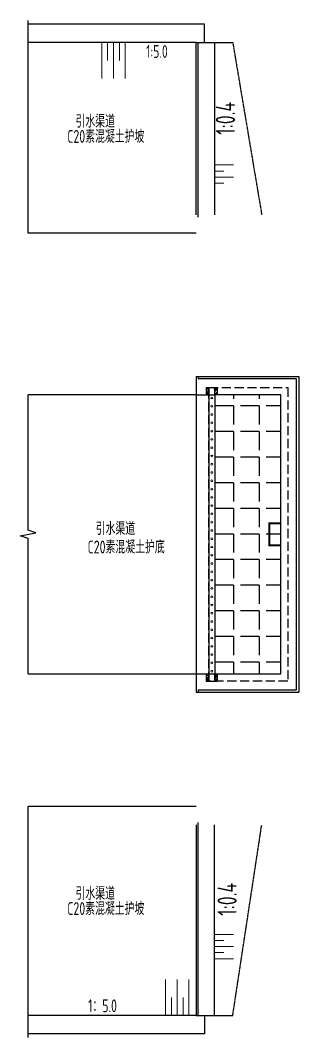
# Model space of a CAD drawing. Header units: millimetres. Extents: x -725 to 2274960, y -506 to 2980382.
# Drawn here: x 1996031 to 2003626, y 2729981 to 2757709 of the extents above; entities that cross this region are included whole.
import ezdxf
from ezdxf.enums import TextEntityAlignment as Align

# ---------------------------------------------------------------- set-up
doc = ezdxf.new("R2010")
doc.units = ezdxf.units.MM
doc.header["$LTSCALE"] = 1000
doc.linetypes.add('DASH', pattern=[0.35, 0.25, -0.1])
doc.linetypes.add('DASHED', pattern=[0.75, 0.5, -0.25])
for name, color, linetype in [('DIM_SYMB', 3, 'Continuous'), ('DXPM', 4, 'Continuous'), ('RAIL', 6, 'Continuous'), ('YHJ_剖面_梁板', 4, 'Continuous'), ('线框', 2, 'Continuous'), ('细线', 4, 'Continuous'), ('轮廓线', 2, 'Continuous')]:
    doc.layers.add(name, color=color, linetype=linetype)
doc.layers.add('文字', color=4, linetype='Continuous', lineweight=0)
doc.styles.add('TSSD_Rein', font='tssdeng.shx', dxfattribs={"width": 0.7, "bigfont": 'hztxt.shx'})

# ---------------------------------------------------------------- blocks, each defined once
blk = doc.blocks.new('平面_引水渠道护坡_上')
at = {"layer": 'DIM_SYMB'}
blk.add_lwpolyline([(-4586, 0), (-4586, 5800)], dxfattribs=at)
at = {"layer": 'DXPM', "color": 4, "linetype": 'DASHED', "ltscale": 0.03, "flags": 128}
blk.add_lwpolyline([(500, 5200), (1000, 5200), (1792, 500)], dxfattribs=at)
at = {"layer": 'RAIL'}
blk.add_lwpolyline([(60, 440), (60, 5200)], dxfattribs=at)
at = {"layer": '文字'}
for p, q in [((-2575, 4211), (-2575, 5200)), ((-2415, 4706), (-2415, 5200)), ((-2255, 4211), (-2255, 5200)), ((-2094, 4706), (-2094, 5200)), ((-1934, 4211), (-1934, 5200))]:
    blk.add_line(p, q, dxfattribs=at)
at = {"layer": '文字', "color": 3}
for p, q in [((1024, 1861), (500, 1861)), ((762, 1692), (500, 1692)), ((1024, 1530), (500, 1530)), ((762, 1361), (500, 1361))]:
    blk.add_line(p, q, dxfattribs=at)
at = {"layer": '轮廓线'}
blk.add_line((0, 0), (-4586, 0), dxfattribs=at)
for points in [[(226, 5200), (226, 5700), (-4586, 5700)], [(0, 5200), (-4586, 5200)], [(0, 500), (0, 5200), (500, 5200), (500, 500)]]:
    blk.add_lwpolyline(points, dxfattribs=at)
at = {"color": 3, "style": 'TSSD_Rein', "width": 0.7}
blk.add_text('1:5.0', height=350, dxfattribs=at).set_placement((-772, 4951), align=Align.MIDDLE_RIGHT)
blk.add_text('1:0.4', height=525, rotation=90, dxfattribs=at).set_placement((801, 3577), align=Align.MIDDLE_RIGHT)
for s, p in [('引水渠道', (-3291, 2874)), ('C20素混凝土护坡', (-3514, 2461))]:
    blk.add_text(s, height=350, dxfattribs=at).set_placement(p)
blk = doc.blocks.new('*U590')
at = {"layer": 'DIM_SYMB'}
blk.add_lwpolyline([(-4586, -6300), (-4586, 0)], dxfattribs=at)
at = {"layer": 'DXPM', "color": 4, "linetype": 'DASHED', "ltscale": 0.03, "flags": 128}
blk.add_lwpolyline([(500, -5700), (1000, -5700), (1792, -500)], dxfattribs=at)
at = {"layer": 'RAIL'}
blk.add_lwpolyline([(60, -5700), (60, -440)], dxfattribs=at)
at = {"layer": '文字', "color": 3}
for p, q in [((1024, -3486), (500, -3486)), ((762, -3649), (500, -3649)), ((1024, -3818), (500, -3818)), ((762, -3980), (500, -3980)), ((1024, -4149), (500, -4149))]:
    blk.add_line(p, q, dxfattribs=at)
at = {"layer": '文字'}
for p, q in [((-835, -4711), (-835, -5700)), ((-514, -4711), (-514, -5700)), ((-193, -4711), (-193, -5700)), ((-674, -5206), (-674, -5700)), ((-354, -5206), (-354, -5700))]:
    blk.add_line(p, q, dxfattribs=at)
at = {"layer": '轮廓线'}
blk.add_line((0, 0), (-4586, 0), dxfattribs=at)
for points in [[(0, -500), (0, -5700), (500, -5700), (500, -500)], [(0, -5700), (-4586, -5700)], [(226, -5700), (226, -6200), (-4586, -6200)]]:
    blk.add_lwpolyline(points, dxfattribs=at)
at = {"color": 3, "style": 'TSSD_Rein', "width": 0.7}
for s, p in [('引水渠道', (-3291, -2545)), ('C20素混凝土护坡', (-3514, -2957))]:
    blk.add_text(s, height=350, dxfattribs=at).set_placement(p)
blk.add_text('1:0.4', height=525, rotation=90, dxfattribs=at).set_placement((847, -2082), align=Align.MIDDLE_RIGHT)
blk.add_text('1：5.0', height=350, dxfattribs=at).set_placement((-2160, -5431), align=Align.MIDDLE_RIGHT)
blk = doc.blocks.new('*U592')
h = blk.add_hatch()
h.set_pattern_fill('ANGLE', color=8, scale=100, angle=-180)
h.set_pattern_definition([(180, (-16116, 0), (-2e-13, -698.5), [508, -190.5]), (270, (-16116, 0), (698.5, -3e-13), [508, -190.5])])
h.paths.add_polyline_path([(-1787, 0), (13, 0), (13, 7600), (-1787, 7600)])
at = {"layer": '细线', "linetype": 'Continuous', "lineweight": 0, "ltscale": 0.5}
h = blk.add_hatch(dxfattribs=at)
h.set_pattern_fill('AR-CONC', color=8, angle=-180)
h.set_pattern_definition([(230, (3157.36, -58270.33), (-182.18467, 15.9391), [19.05, -209.55]), (175, (3157.36, -58270.33), (35.2434, -191.05685), [15.24, -167.6406]), (280.45144, (3142.18, -58269), (-146.94125, -175.11775), [16.19, -178.09024]), (226.1842, (3157.36, -58321.13), (-271.07904, 42.0423), [28.575, -314.325]), (276.63556, (3134.77, -58317.63), (-237.4041, -247.4261), [24.285, -267.1356]), (171.18415, (3157.36, -58321.13), (-237.4041, -247.4261), [22.86, -251.4597]), (201, (3131.96, -58308.43), (-151.6144, 102.2652), [19.05, -209.55]), (146, (3131.96, -58308.43), (-61.80203, -184.18797), [15.24, -167.64]), (251.45144, (3119.32, -58299.9), (-213.4164, -81.92277), [16.19, -178.08994]), (217.5, (3157.36, -58270.33), (-3.088603, -84.55504), [0, -165.608, 0, -170.18, 0, -168.275]), (187.5, (3157.36, -58270.33), (-66.81966, -100.18057), [0, -97.028, 0, -161.798, 0, -64.135]), (147.5, (3214, -58270.33), (-135.590595, 5.728744), [0, -63.5, 0, -198.12, 0, -262.89]), (137.5, (3239.4, -58270.33), (-148.12918, -25.4265), [0, -82.55, 0, -131.572, 0, -186.69])])
h.paths.add_polyline_path([(-1720, 7800), (-1800, 7800), (-1800, 7600), (-1720, 7600)])
h.paths.add_polyline_path([(-1950, 7800), (-2020, 7800), (-2020, 7600), (-1950, 7600)])
h = blk.add_hatch(dxfattribs=at)
h.set_pattern_fill('ANSI32', color=8, scale=10, angle=-180)
h.set_pattern_definition([(225, (3157.36, -58270.33), (67.35192, -67.35192), []), (225, (3112.46, -58270.33), (67.35192, -67.35192), [])])
h.paths.add_polyline_path([(-1950, 7800), (-2020, 7800), (-2020, 7600), (-1950, 7600)])
h.paths.add_polyline_path([(-1720, 7800), (-1800, 7800), (-1800, 7600), (-1720, 7600)])
h = blk.add_hatch(dxfattribs=at)
h.set_pattern_fill('AR-CONC', color=8, angle=-180)
h.set_pattern_definition([(230, (3157.36, -45470.33), (-182.18467, 15.9391), [19.05, -209.55]), (175, (3157.36, -45470.33), (35.2434, -191.05685), [15.24, -167.6406]), (280.45144, (3142.18, -45469), (-146.94125, -175.11775), [16.19, -178.09024]), (226.1842, (3157.36, -45521.13), (-271.079, 42.0423), [28.575, -314.325]), (276.63556, (3134.77, -45517.63), (-237.4041, -247.4261), [24.285, -267.1356]), (171.18415, (3157.36, -45521.13), (-237.4041, -247.4261), [22.86, -251.4597]), (201, (3131.96, -45508.43), (-151.6144, 102.2652), [19.05, -209.55]), (146, (3131.96, -45508.43), (-61.802, -184.188), [15.24, -167.64]), (251.45144, (3119.32, -45499.9), (-213.4164, -81.9228), [16.19, -178.08994]), (217.5, (3157.36, -45470.33), (-3.0886, -84.55504), [0, -165.608, 0, -170.18, 0, -168.275]), (187.5, (3157.36, -45470.33), (-66.81966, -100.18057), [0, -97.028, 0, -161.798, 0, -64.135]), (147.5, (3214, -45470.33), (-135.5906, 5.72874), [0, -63.5, 0, -198.12, 0, -262.89]), (137.5, (3239.4, -45470.33), (-148.12918, -25.4265), [0, -82.55, 0, -131.572, 0, -186.69])])
h.paths.add_polyline_path([(-1720, 0), (-1800, 0), (-1800, -200), (-1720, -200)])
h.paths.add_polyline_path([(-1950, 0), (-2020, 0), (-2020, -200), (-1950, -200)])
h = blk.add_hatch(dxfattribs=at)
h.set_pattern_fill('ANSI32', color=8, scale=10, angle=-180)
h.set_pattern_definition([(225, (3157.36, -45470.33), (67.35192, -67.35192), []), (225, (3112.46, -45470.33), (67.35192, -67.35192), [])])
h.paths.add_polyline_path([(-1950, 0), (-2020, 0), (-2020, -200), (-1950, -200)])
h.paths.add_polyline_path([(-1720, 0), (-1800, 0), (-1800, -200), (-1720, -200)])
at = {"layer": 'DIM_SYMB'}
blk.add_lwpolyline([(-6886, 0), (-6886, 3688), (-7096, 3764), (-6676, 3838), (-6886, 3913), (-6886, 7600)], dxfattribs=at)
at = {"layer": 'RAIL'}
for points in [[(-2240, 8100), (-2240, 8040)], [(-2240, -440), (440, -440), (440, 8040), (-2240, 8040)], [(-2240, -440), (-2240, -500)]]:
    blk.add_lwpolyline(points, dxfattribs=at)
at = {"layer": 'YHJ_剖面_梁板', "color": 14, "const_width": 50}
blk.add_lwpolyline([(0, 4100), (-300, 4100), (-300, 3500), (0, 3500)], dxfattribs=at)
at = {"layer": '文字', "lineweight": 0}
for centre in [(-1870, 7517), (-1870, 7291), (-1870, 7066), (-1870, 6840), (-1870, 6614), (-1870, 6389), (-1870, 6163), (-1870, 5938), (-1870, 5712), (-1870, 5486), (-1870, 5261), (-1870, 5035), (-1870, 4809), (-1870, 4584), (-1870, 4358), (-1870, 4133), (-1870, 3907), (-1870, 3681), (-1870, 3456), (-1870, 3230), (-1870, 3004), (-1870, 2779), (-1870, 2553), (-1870, 2328), (-1870, 2102), (-1870, 1876), (-1870, 1651), (-1870, 1425), (-1870, 1199), (-1870, 974), (-1870, 748), (-1870, 523), (-1870, 297), (-1870, 71)]:
    blk.add_circle(centre, 23.1, dxfattribs=at)
at = {"layer": '线框', "lineweight": -3}
blk.add_line((-1950, 7800), (-1950, -200), dxfattribs=at)
at = {"layer": '轮廓线'}
for p, q in [((-2300, 8100), (500, 8100)), ((500, 8100), (500, -500)), ((-2020, 7800), (-1720, 7800)), ((-1800, 7800), (-1800, 7600)), ((-2300, 7600), (-6886, 7600)), ((-2300, 7600), (-1800, 7600)), ((-6886, 0), (-2300, 0)), ((-2300, 0), (-1800, 0)), ((-2020, -200), (-1720, -200)), ((-1800, 0), (-1800, -200)), ((-2300, -500), (500, -500))]:
    blk.add_line(p, q, dxfattribs=at)
for points in [[(-2300, 8100), (-2300, -500)], [(-2020, 7800), (-2020, 7600)], [(-1720, 7800), (-1720, 7600)], [(-2020, 0), (-2020, -200)], [(-1720, 0), (-1720, -200)]]:
    blk.add_lwpolyline(points, dxfattribs=at)
at = {"layer": '轮廓线', "flags": 128}
for points in [[(-2300, 8100), (500, 8100)], [(-2300, -500), (500, -500)]]:
    blk.add_lwpolyline(points, dxfattribs=at)
at = {"layer": '轮廓线', "linetype": 'DASH'}
blk.add_lwpolyline([(-1950, 7800), (200, 7800), (200, -200), (-1950, -200)], close=True, dxfattribs=at)
at = {"layer": '轮廓线'}
blk.add_lwpolyline([(-1787, 7600), (-1787, 0), (13, 0), (13, 7600)], close=True, dxfattribs=at)
at = {"color": 3, "style": 'TSSD_Rein', "width": 0.7}
for s, p in [('引水渠道', (-5040, 3782)), ('C20素混凝土护底', (-5259, 3281))]:
    blk.add_text(s, height=350, dxfattribs=at).set_placement(p)

msp = doc.modelspace()

# ---------------------------------------------------------------- block references
at = {"layer": 'RAIL'}
for name, p in [('平面_引水渠道护坡_上', (2000826.4951, 2751908.9276)), ('*U592', (2003126.4951, 2739898.4648)), ('*U590', (2000826.4951, 2736281.2918))]:
    msp.add_blockref(name, p, dxfattribs=at)

doc.saveas('drawing.dxf')
